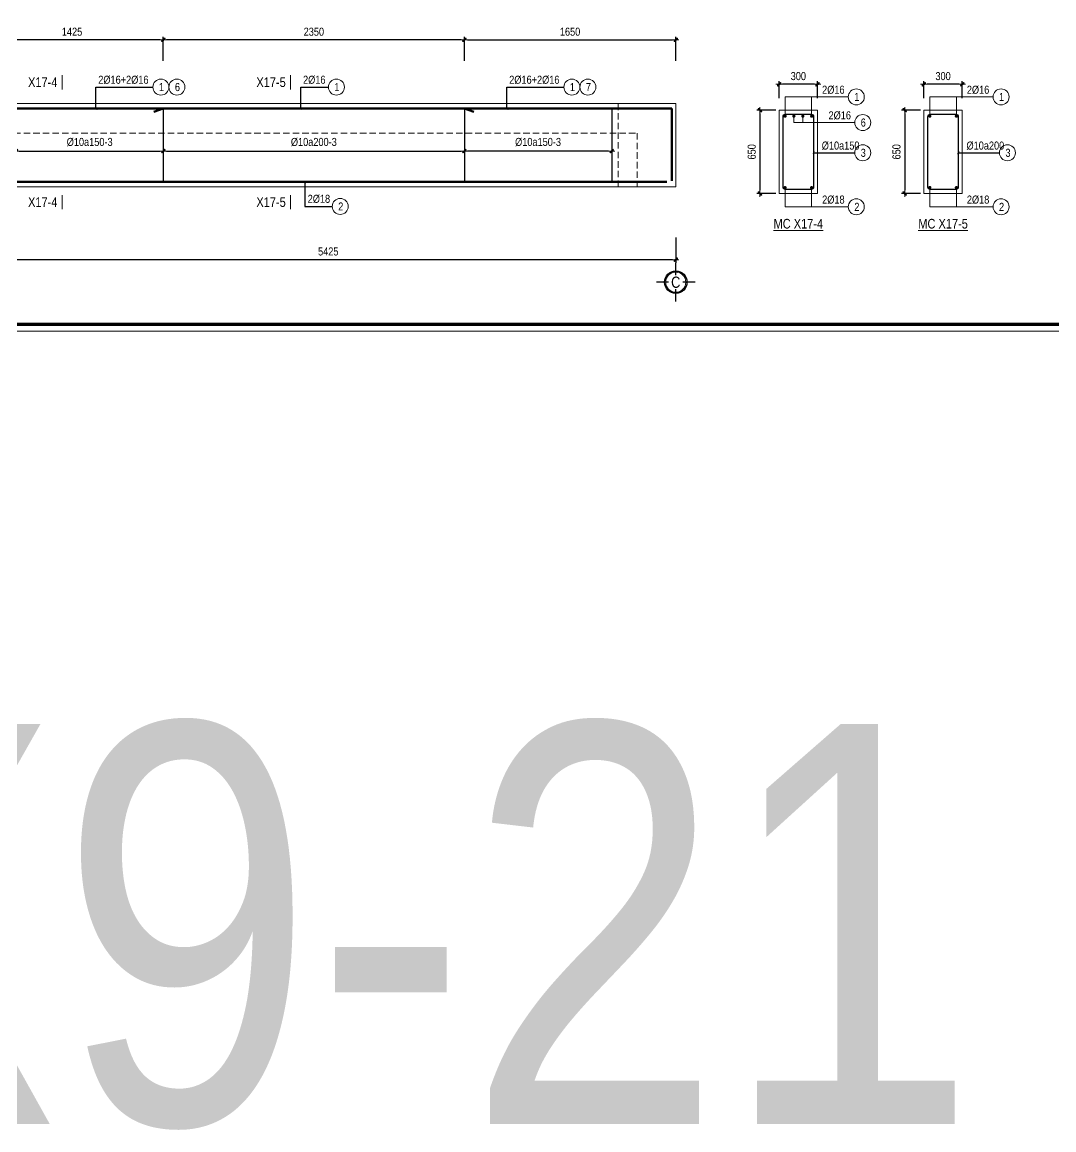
# Model space of a CAD drawing. Header units: millimetres. Extents: x 397144 to 8960116, y 345581 to 674207.
# Drawn here: x 4941607 to 4949661, y 642655 to 651302 of the extents above; entities that cross this region are included whole.
import ezdxf
from ezdxf.enums import TextEntityAlignment as Align

# ---------------------------------------------------------------- set-up
doc = ezdxf.new("R2010")
doc.units = ezdxf.units.MM
doc.header["$PDSIZE"] = -10
doc.linetypes.add('HIDDEN', pattern=[0.375, 0.25, -0.125])
doc.layers.get('0').update_dxf_attribs({"linetype": 'CONTINUOUS'})
doc.layers.get('Defpoints').update_dxf_attribs({"color": 12, "linetype": 'CONTINUOUS'})
for name, color, linetype, lineweight in [('2', 2, 'CONTINUOUS', 20), ('CDAI', 8, 'CONTINUOUS', 30), ('CTHEP', 2, 'CONTINUOUS', 50), ('DBAO', 3, 'CONTINUOUS', 20), ('DGIONG', 4, 'CONTINUOUS', 13), ('KTH', 150, 'CONTINUOUS', 5), ('Net khuat', 8, 'HIDDEN', 13), ('STICK', 1, 'CONTINUOUS', 9), ('TEXT', 7, 'CONTINUOUS', 15)]:
    doc.layers.add(name, color=color, linetype=linetype, lineweight=lineweight)
doc.layers.add('8', color=8, linetype='CONTINUOUS')
doc.styles.add('HELVECONDENSE', font='VHELVCN_0.TTF')
doc.styles.add('Star-HelCon', font='VHELVCN_0.TTF')
doc.styles.add('TTP-HelCon', font='VHELVCN_0.TTF')
doc.styles.add('VNI-HELVE-CONDENSE', font='VHELVCN_0.TTF')
doc.dimstyles.new('kc-25', dxfattribs={"dimtxt": 62.5, "dimasz": 20, "dimexe": 20, "dimexo": 50, "dimgap": 25, "dimtad": 3, "dimdec": 0, "dimzin": 0, "dimdsep": 46, "dimtxsty": 'VNI-HELVE-CONDENSE', "dimblk": 'DIM', "dimcen": 2.5, "dimclrd": 256, "dimclre": 154, "dimclrt": 7, "dimaunit": 1, "dimadec": 0, "dimazin": 0, "dimtfac": 1, "dimtdec": 0, "dimtix": 1, "dimtmove": 0, "dimatfit": 3, "dimldrblk": 'DOT', "dimfxl": 1, "dimtolj": 1, "dimtzin": 0, "dimarcsym": 0})
doc.dimstyles.new('TTP-25', dxfattribs={"dimscale": 25, "dimtxt": 2.5, "dimasz": 1, "dimexe": 1, "dimexo": 1, "dimgap": 0.09, "dimtad": 0, "dimdec": 4, "dimrnd": 5, "dimzin": 9, "dimdsep": 46, "dimtxsty": 'TTP-HelCon', "dimblk": 'Stick1', "dimcen": 0.09, "dimdle": 1.5, "dimclrd": 256, "dimclre": 256, "dimclrt": 7, "dimadec": 0, "dimazin": 0, "dimtfac": 1, "dimtdec": 4, "dimtmove": 0, "dimatfit": 3, "dimldrblk": '_ArchTick1', "dimfxl": 1, "dimtvp": 1, "dimtolj": 1, "dimtzin": 0, "dimarcsym": 0})

# ---------------------------------------------------------------- blocks, each defined once
blk = doc.blocks.new('Stick1')
at = {"layer": 'STICK'}
h = blk.add_hatch(color=256, dxfattribs=at)
edge = h.paths.add_edge_path()
edge.add_line((0.3, 0.5), (-0.5, -0.3))
edge.add_arc((-0.4, -0.4), 0.141, 135, 315)
edge.add_line((-0.3, -0.5), (0.5, 0.3))
edge.add_arc((0.4, 0.4), 0.141, 315, 495)
blk.add_line((1, 0), (-1, 0), dxfattribs=at)
blk.add_lwpolyline([(0.3, 0.5), (-0.5, -0.3, 1), (-0.3, -0.5), (0.5, 0.3, 1), (0.3, 0.5, 1)], format="xyb", dxfattribs=at)
blk = doc.blocks.new('*D55')
at = {"layer": 'Defpoints', "color": 0, "transparency": 16777216}
for p in [(4942709.4, 651163), (4942709.4, 650974), (4945059.4, 650974)]:
    blk.add_point(p, dxfattribs=at)
at = {"layer": 'KTH', "lineweight": -2, "transparency": 16777216}
for p, q in [((4942709.4, 650999), (4942709.4, 651188)), ((4945034.4, 651163), (4942734.4, 651163)), ((4945059.4, 650999), (4945059.4, 651188))]:
    blk.add_line(p, q, dxfattribs=at)
at = {"layer": 'KTH', "lineweight": -2, "transparency": 16777216, "xscale": 25, "yscale": 25, "zscale": 25, "rotation": 180}
blk.add_blockref('Stick1', (4942709.4, 651163), dxfattribs=at)
at = {"layer": 'KTH', "lineweight": -2, "transparency": 16777216, "xscale": 25, "yscale": 25, "zscale": 25}
blk.add_blockref('Stick1', (4945059.4, 651163), dxfattribs=at)
at = {"layer": 'KTH', "color": 7, "transparency": 16777216, "insert": (4943884.4, 651226.8), "char_height": 62.5, "attachment_point": 5, "style": 'TTP-HelCon'}
blk.add_mtext('\\A1;2350', dxfattribs=at)
blk = doc.blocks.new('_ArchTick1')
at = {"color": 0, "const_width": 3.81}
blk.add_lwpolyline([(-12.7, -12.7), (12.7, 12.7)], dxfattribs=at)
blk = doc.blocks.new('*D57')
at = {"layer": 'Defpoints', "color": 0, "transparency": 16777216}
for p in [(4945059.4, 650369.6), (4946209.4, 650365.6), (4945059.4, 650295.6)]:
    blk.add_point(p, dxfattribs=at)
at = {"layer": 'KTH', "lineweight": -2, "transparency": 16777216}
for p, q in [((4945059.4, 650344.6), (4945059.4, 650270.6)), ((4946184.4, 650295.6), (4945084.4, 650295.6)), ((4946209.4, 650340.6), (4946209.4, 650270.6))]:
    blk.add_line(p, q, dxfattribs=at)
at = {"layer": 'KTH', "lineweight": -2, "transparency": 16777216, "xscale": 25, "yscale": 25, "zscale": 25, "rotation": 180}
blk.add_blockref('Stick1', (4945059.4, 650295.6), dxfattribs=at)
at = {"layer": 'KTH', "lineweight": -2, "transparency": 16777216, "xscale": 25, "yscale": 25, "zscale": 25}
blk.add_blockref('Stick1', (4946209.4, 650295.6), dxfattribs=at)
at = {"layer": 'KTH', "color": 7, "transparency": 16777216, "insert": (4945634.4, 650365.5), "char_height": 62.5, "attachment_point": 5, "style": 'TTP-HelCon'}
blk.add_mtext('\\A1;Þ10a150-3', dxfattribs=at)
blk = doc.blocks.new('*D58')
at = {"layer": 'Defpoints', "color": 0, "transparency": 16777216}
for p in [(4942709.4, 650369.6), (4945059.4, 650369.6), (4945059.4, 650295.6)]:
    blk.add_point(p, dxfattribs=at)
at = {"layer": 'KTH', "lineweight": -2, "transparency": 16777216}
for p, q in [((4942709.4, 650344.6), (4942709.4, 650270.6)), ((4945059.4, 650344.6), (4945059.4, 650270.6)), ((4942734.4, 650295.6), (4945034.4, 650295.6))]:
    blk.add_line(p, q, dxfattribs=at)
at = {"layer": 'KTH', "lineweight": -2, "transparency": 16777216, "xscale": 25, "yscale": 25, "zscale": 25, "rotation": 180}
blk.add_blockref('Stick1', (4942709.4, 650295.6), dxfattribs=at)
at = {"layer": 'KTH', "lineweight": -2, "transparency": 16777216, "xscale": 25, "yscale": 25, "zscale": 25}
blk.add_blockref('Stick1', (4945059.4, 650295.6), dxfattribs=at)
at = {"layer": 'KTH', "color": 7, "transparency": 16777216, "insert": (4943884.4, 650365.5), "char_height": 62.5, "attachment_point": 5, "style": 'TTP-HelCon'}
blk.add_mtext('\\A1;Þ10a200-3', dxfattribs=at)
blk = doc.blocks.new('DIM')
h = blk.add_hatch(color=1)
h.paths.add_polyline_path([(0.49, 0.29, 1), (0.29, 0.49), (-0.19, 0), (0.19, 0)])
h.paths.add_polyline_path([(0.19, 0), (-0.19, 0), (-0.49, -0.29, 1), (-0.29, -0.49)])
at = {"color": 9}
for p, q in [((-0.19, 0), (-1.5, 0)), ((0.19, 0), (1.5, 0))]:
    blk.add_line(p, q, dxfattribs=at)
at = {"color": 1}
for p, q in [((-0.49, -0.29), (0.29, 0.49)), ((-0.29, -0.49), (0.49, 0.29)), ((-0.19, 0), (0.19, 0))]:
    blk.add_line(p, q, dxfattribs=at)
blk.add_arc((-0.39, -0.39), 0.138, 135, 315, dxfattribs=at)
blk = doc.blocks.new('*D60')
at = {"layer": 'Defpoints', "color": 0, "transparency": 16777216}
for p in [(4946709.4, 651163), (4945059.4, 650974), (4946709.4, 650974)]:
    blk.add_point(p, dxfattribs=at)
at = {"layer": 'KTH', "lineweight": -2, "transparency": 16777216}
for p, q in [((4945059.4, 650999), (4945059.4, 651188)), ((4945084.4, 651163), (4946684.4, 651163)), ((4946709.4, 650999), (4946709.4, 651188))]:
    blk.add_line(p, q, dxfattribs=at)
at = {"layer": 'KTH', "lineweight": -2, "transparency": 16777216, "xscale": 25, "yscale": 25, "zscale": 25, "rotation": 180}
blk.add_blockref('Stick1', (4945059.4, 651163), dxfattribs=at)
at = {"layer": 'KTH', "lineweight": -2, "transparency": 16777216, "xscale": 25, "yscale": 25, "zscale": 25}
blk.add_blockref('Stick1', (4946709.4, 651163), dxfattribs=at)
at = {"layer": 'KTH', "color": 7, "transparency": 16777216, "insert": (4945884.4, 651226.8), "char_height": 62.5, "attachment_point": 5, "style": 'TTP-HelCon'}
blk.add_mtext('\\A1;1650', dxfattribs=at)
blk = doc.blocks.new('*D61')
at = {"layer": 'Defpoints', "color": 0, "transparency": 16777216}
for p in [(4941559.4, 650365.6), (4942709.4, 650369.6), (4942709.4, 650295.6)]:
    blk.add_point(p, dxfattribs=at)
at = {"layer": 'KTH', "lineweight": -2, "transparency": 16777216}
for p, q in [((4942709.4, 650344.6), (4942709.4, 650270.6)), ((4941559.4, 650340.6), (4941559.4, 650270.6)), ((4941584.4, 650295.6), (4942684.4, 650295.6))]:
    blk.add_line(p, q, dxfattribs=at)
at = {"layer": 'KTH', "lineweight": -2, "transparency": 16777216, "xscale": 25, "yscale": 25, "zscale": 25, "rotation": 180}
blk.add_blockref('Stick1', (4941559.4, 650295.6), dxfattribs=at)
at = {"layer": 'KTH', "lineweight": -2, "transparency": 16777216, "xscale": 25, "yscale": 25, "zscale": 25}
blk.add_blockref('Stick1', (4942709.4, 650295.6), dxfattribs=at)
at = {"layer": 'KTH', "color": 7, "transparency": 16777216, "insert": (4942134.4, 650365.5), "char_height": 62.5, "attachment_point": 5, "style": 'TTP-HelCon'}
blk.add_mtext('\\A1;Þ10a150-3', dxfattribs=at)
blk = doc.blocks.new('*D62')
at = {"layer": 'Defpoints', "color": 0, "transparency": 16777216}
for p in [(4941284.4, 651163), (4941284.4, 650974), (4942709.4, 650974)]:
    blk.add_point(p, dxfattribs=at)
at = {"layer": 'KTH', "lineweight": -2, "transparency": 16777216}
for p, q in [((4941284.4, 650999), (4941284.4, 651188)), ((4942684.4, 651163), (4941309.4, 651163)), ((4942709.4, 650999), (4942709.4, 651188))]:
    blk.add_line(p, q, dxfattribs=at)
at = {"layer": 'KTH', "lineweight": -2, "transparency": 16777216, "xscale": 25, "yscale": 25, "zscale": 25, "rotation": 180}
blk.add_blockref('Stick1', (4941284.4, 651163), dxfattribs=at)
at = {"layer": 'KTH', "lineweight": -2, "transparency": 16777216, "xscale": 25, "yscale": 25, "zscale": 25}
blk.add_blockref('Stick1', (4942709.4, 651163), dxfattribs=at)
at = {"layer": 'KTH', "color": 7, "transparency": 16777216, "insert": (4941996.9, 651226.8), "char_height": 62.5, "attachment_point": 5, "style": 'TTP-HelCon'}
blk.add_mtext('\\A1;1425', dxfattribs=at)
blk = doc.blocks.new('*D67')
at = {"layer": 'Defpoints', "color": 0, "transparency": 16777216}
for p in [(4941284.4, 649645.6), (4946709.4, 649645.6), (4941284.4, 649447.6)]:
    blk.add_point(p, dxfattribs=at)
at = {"layer": 'KTH', "lineweight": -2, "transparency": 16777216}
for p, q in [((4941284.4, 649620.6), (4941284.4, 649422.6)), ((4946709.4, 649620.6), (4946709.4, 649422.6)), ((4946684.4, 649447.6), (4941309.4, 649447.6))]:
    blk.add_line(p, q, dxfattribs=at)
at = {"layer": 'KTH', "lineweight": -2, "transparency": 16777216, "xscale": 25, "yscale": 25, "zscale": 25, "rotation": 180}
blk.add_blockref('Stick1', (4941284.4, 649447.6), dxfattribs=at)
at = {"layer": 'KTH', "lineweight": -2, "transparency": 16777216, "xscale": 25, "yscale": 25, "zscale": 25}
blk.add_blockref('Stick1', (4946709.4, 649447.6), dxfattribs=at)
at = {"layer": 'KTH', "color": 7, "transparency": 16777216, "insert": (4943996.9, 649511.4), "char_height": 62.5, "attachment_point": 5, "style": 'TTP-HelCon'}
blk.add_mtext('\\A1;5425', dxfattribs=at)
blk = doc.blocks.new('*D90')
at = {"layer": 'Defpoints', "color": 0, "ltscale": 500, "transparency": 16777216}
for p in [(4948646, 650816.4), (4948646, 650683.2), (4948946, 650683.2)]:
    blk.add_point(p, dxfattribs=at)
at = {"layer": 'KTH', "lineweight": -2, "ltscale": 500, "transparency": 16777216}
for p, q in [((4948646, 650708.2), (4948646, 650841.4)), ((4948921, 650816.4), (4948671, 650816.4)), ((4948946, 650708.2), (4948946, 650841.4))]:
    blk.add_line(p, q, dxfattribs=at)
at = {"layer": 'KTH', "lineweight": -2, "ltscale": 500, "transparency": 16777216, "xscale": 25, "yscale": 25, "zscale": 25, "rotation": 180}
blk.add_blockref('Stick1', (4948646, 650816.4), dxfattribs=at)
at = {"layer": 'KTH', "lineweight": -2, "ltscale": 500, "transparency": 16777216, "xscale": 25, "yscale": 25, "zscale": 25}
blk.add_blockref('Stick1', (4948946, 650816.4), dxfattribs=at)
at = {"layer": 'KTH', "color": 7, "ltscale": 500, "transparency": 16777216, "insert": (4948796, 650880.3), "char_height": 62.5, "attachment_point": 5, "style": 'TTP-HelCon'}
blk.add_mtext('\\A1;300', dxfattribs=at)
blk = doc.blocks.new('*D91')
at = {"layer": 'Defpoints', "color": 0, "ltscale": 500, "transparency": 16777216}
for p in [(4948646, 650614.2), (4948496.2, 649964.2), (4948646, 649964.2)]:
    blk.add_point(p, dxfattribs=at)
at = {"layer": 'KTH', "lineweight": -2, "ltscale": 500, "transparency": 16777216}
for p, q in [((4948621, 650614.2), (4948471.2, 650614.2)), ((4948496.2, 650589.2), (4948496.2, 649989.2)), ((4948621, 649964.2), (4948471.2, 649964.2))]:
    blk.add_line(p, q, dxfattribs=at)
at = {"layer": 'KTH', "lineweight": -2, "ltscale": 500, "transparency": 16777216, "xscale": 25, "yscale": 25, "zscale": 25}
for p, rotation in [((4948496.2, 650614.2), 90), ((4948496.2, 649964.2), 270)]:
    blk.add_blockref('Stick1', p, dxfattribs=dict(at, rotation=rotation))
at = {"layer": 'KTH', "color": 7, "ltscale": 500, "transparency": 16777216, "insert": (4948432.4, 650289.2), "char_height": 62.5, "attachment_point": 5, "rotation": 90, "style": 'TTP-HelCon'}
blk.add_mtext('\\A1;650', dxfattribs=at)
blk = doc.blocks.new('MC')
at = {"layer": 'CTHEP', "const_width": 10}
blk.add_lwpolyline([(0, 150), (0, 0)], dxfattribs=at)
at = {"layer": 'TEXT', "style": 'TTP-HelCon'}
blk.add_attdef('A', text='', height=100, dxfattribs=at).set_placement((-50, 26), align=Align.RIGHT)
blk = doc.blocks.new('*D274')
at = {"layer": 'Defpoints', "color": 0, "ltscale": 500, "transparency": 16777216}
for p in [(4947516.3, 650816.4), (4947516.3, 650683.2), (4947816.3, 650683.2)]:
    blk.add_point(p, dxfattribs=at)
at = {"layer": 'KTH', "lineweight": -2, "ltscale": 500, "transparency": 16777216}
for p, q in [((4947516.3, 650708.2), (4947516.3, 650841.4)), ((4947791.3, 650816.4), (4947541.3, 650816.4)), ((4947816.3, 650708.2), (4947816.3, 650841.4))]:
    blk.add_line(p, q, dxfattribs=at)
at = {"layer": 'KTH', "lineweight": -2, "ltscale": 500, "transparency": 16777216, "xscale": 25, "yscale": 25, "zscale": 25, "rotation": 180}
blk.add_blockref('Stick1', (4947516.3, 650816.4), dxfattribs=at)
at = {"layer": 'KTH', "lineweight": -2, "ltscale": 500, "transparency": 16777216, "xscale": 25, "yscale": 25, "zscale": 25}
blk.add_blockref('Stick1', (4947816.3, 650816.4), dxfattribs=at)
at = {"layer": 'KTH', "color": 7, "ltscale": 500, "transparency": 16777216, "insert": (4947666.3, 650880.3), "char_height": 62.5, "attachment_point": 5, "style": 'TTP-HelCon'}
blk.add_mtext('\\A1;300', dxfattribs=at)
blk = doc.blocks.new('*D275')
at = {"layer": 'Defpoints', "color": 0, "ltscale": 500, "transparency": 16777216}
for p in [(4947516.3, 650614.2), (4947366.5, 649964.2), (4947516.3, 649964.2)]:
    blk.add_point(p, dxfattribs=at)
at = {"layer": 'KTH', "lineweight": -2, "ltscale": 500, "transparency": 16777216}
for p, q in [((4947491.3, 650614.2), (4947341.5, 650614.2)), ((4947366.5, 650589.2), (4947366.5, 649989.2)), ((4947491.3, 649964.2), (4947341.5, 649964.2))]:
    blk.add_line(p, q, dxfattribs=at)
at = {"layer": 'KTH', "lineweight": -2, "ltscale": 500, "transparency": 16777216, "xscale": 25, "yscale": 25, "zscale": 25}
for p, rotation in [((4947366.5, 650614.2), 90), ((4947366.5, 649964.2), 270)]:
    blk.add_blockref('Stick1', p, dxfattribs=dict(at, rotation=rotation))
at = {"layer": 'KTH', "color": 7, "ltscale": 500, "transparency": 16777216, "insert": (4947302.6, 650289.2), "char_height": 62.5, "attachment_point": 5, "rotation": 90, "style": 'TTP-HelCon'}
blk.add_mtext('\\A1;650', dxfattribs=at)
blk = doc.blocks.new('CHG_XX_Khung ten')
blk.add_lwpolyline([(15, 579), (826, 579), (826, 15), (15, 15)], close=True)
at = {"color": 4, "linetype": 'Continuous', "const_width": 1}
blk.add_lwpolyline([(17, 577), (824, 577), (824, 17), (17, 17)], close=True, dxfattribs=at)
blk = doc.blocks.new('dau truc')
blk.add_circle((0, 0), 180)
at = {"layer": '8'}
for p, q in [((0, 127), (0, 345)), ((-127, 0), (-345, 0)), ((345, 0), (127, 0)), ((0, -345), (0, -127))]:
    blk.add_line(p, q, dxfattribs=at)
blk.add_circle((0, 0), 200, dxfattribs=at)
at = {"layer": 'TEXT', "style": 'HELVECONDENSE'}
blk.add_attdef('A', text='', height=233, dxfattribs=at).set_placement((0, 0), align=Align.MIDDLE)

msp = doc.modelspace()

# ---------------------------------------------------------------- linework, layer by layer
at = {"layer": 'CDAI', "ltscale": 52.5}
for p, q in [((4942709.37674, 650630.56774), (4942709.37674, 650050.56774)), ((4945059.37674, 650630.56774), (4945059.37674, 650050.56774)), ((4945059.37674, 650630.56774), (4945059.37674, 650050.56774)), ((4946209.37674, 650630.56774), (4946209.37674, 650050.56774))]:
    msp.add_line(p, q, dxfattribs=at)
at = {"layer": 'CDAI'}
for points in [[(4947566.31174, 650582.94771), (4947766.31174, 650582.94771, -0.4142135624), (4947785.06174, 650564.19771), (4947785.06174, 650014.19771, -0.4142135624), (4947766.31174, 649995.44771), (4947566.31174, 649995.44771, -0.4142135624), (4947547.56174, 650014.19771), (4947547.56174, 650564.19771, -0.4142135624)], [(4948696.03324, 650582.94771), (4948896.03324, 650582.94771, -0.4142135624), (4948914.78324, 650564.19771), (4948914.78324, 650014.19771, -0.4142135624), (4948896.03324, 649995.44771), (4948696.03324, 649995.44771, -0.4142135624), (4948677.28324, 650014.19771), (4948677.28324, 650564.19771, -0.4142135624)]]:
    msp.add_lwpolyline(points, format="xyb", close=True, dxfattribs=at)
at = {"layer": 'CTHEP'}
for p, q in [((4942634.37674, 650601.56774), (4942709.37674, 650626.56774)), ((4945134.37674, 650601.56774), (4945059.37674, 650626.56774)), ((4946679.37674, 650062.62471), (4946679.37674, 650626.56774))]:
    msp.add_line(p, q, dxfattribs=at)
for points in [[(4946679.37674, 650626.56774), (4933069.37674, 650626.56774)], [(4933069.37674, 650054.56774), (4946639.83768, 650054.56774)]]:
    msp.add_lwpolyline(points, dxfattribs=at)
at = {"layer": 'CTHEP', "const_width": 12.5}
for points in [[(4947556.31174, 650567.94771, 1), (4947568.81174, 650567.94771, 1)], [(4947625.47841, 650567.94771, 1), (4947637.97841, 650567.94771, 1)], [(4947694.64508, 650567.94771, 1), (4947707.14508, 650567.94771, 1)], [(4947763.81174, 650567.94771, 1), (4947776.31174, 650567.94771, 1)], [(4948686.03324, 650567.94771, 1), (4948698.53324, 650567.94771, 1)], [(4948893.53324, 650567.94771, 1), (4948906.03324, 650567.94771, 1)], [(4947556.31174, 650010.44771, 1), (4947568.81174, 650010.44771, 1)], [(4947763.81174, 650010.44771, 1), (4947776.31174, 650010.44771, 1)], [(4948686.03324, 650010.44771, 1), (4948698.53324, 650010.44771, 1)], [(4948893.53324, 650010.44771, 1), (4948906.03324, 650010.44771, 1)]]:
    msp.add_lwpolyline(points, format="xyb", close=True, dxfattribs=at)
at = {"layer": 'DBAO'}
msp.add_lwpolyline([(4941509.37674, 650665.56774), (4946709.37675, 650665.56774), (4946709.37675, 650015.56774), (4941509.37674, 650015.56774)], dxfattribs=at)
at = {"layer": 'DBAO', "flags": 128}
for points in [[(4947516.31174, 650614.19771), (4947816.31174, 650614.19771)], [(4947816.31174, 650614.19771), (4947816.31174, 649964.19771), (4947516.31174, 649964.19771), (4947516.31174, 650614.19771)], [(4948646.03324, 650614.19771), (4948946.03324, 650614.19771)], [(4948946.03324, 650614.19771), (4948946.03324, 649964.19771), (4948646.03324, 649964.19771), (4948646.03324, 650614.19771)]]:
    msp.add_lwpolyline(points, dxfattribs=at)
at = {"layer": 'DGIONG'}
for p, q in [((4947562.56174, 650567.94771), (4947562.56174, 650717.94771)), ((4947562.56174, 650717.94771), (4948056.31174, 650717.94771)), ((4947770.06174, 650567.94771), (4947770.06174, 650717.94771)), ((4948692.28324, 650567.94771), (4948692.28324, 650717.94771)), ((4948692.28324, 650717.94771), (4949186.03324, 650717.94771)), ((4948899.78324, 650567.94771), (4948899.78324, 650717.94771)), ((4947631.72841, 650567.94771), (4947631.72841, 650517.94771)), ((4947631.72841, 650517.94771), (4948106.31174, 650517.94771)), ((4947700.89508, 650567.94771), (4947700.89508, 650517.94771)), ((4947562.56174, 649860.44771), (4947562.56174, 650010.44771)), ((4947770.06174, 649860.44771), (4947770.06174, 650010.44771)), ((4948692.28324, 649860.44771), (4948692.28324, 650010.44771)), ((4948899.78324, 649860.44771), (4948899.78324, 650010.44771)), ((4947562.56174, 649860.44771), (4948056.31174, 649860.44771)), ((4948692.28324, 649860.44771), (4949186.03324, 649860.44771))]:
    msp.add_line(p, q, dxfattribs=at)
for centre in [(4942690.63011, 650795.07685), (4942815.63011, 650795.07685), (4944060.25669, 650795.07685), (4945898.43238, 650795.07685), (4946023.43238, 650795.07685), (4948118.81174, 650717.94771), (4949248.53324, 650717.94771), (4948168.81174, 650517.94771), (4948168.77376, 650282.04975), (4949298.49526, 650282.04975), (4944090.11778, 649863.52348), (4948118.81174, 649860.44771), (4949248.53324, 649860.44771)]:
    msp.add_circle(centre, 62.5, dxfattribs=at)
at = {"layer": 'Net khuat', "ltscale": 200}
for q in [(4946259.37674, 650015.56774), (4946709.37675, 650665.56774)]:
    msp.add_line((4946259.37674, 650665.56774), q, dxfattribs=at)
msp.add_lwpolyline([(4933069.37674, 650435.56774), (4946409.37675, 650435.56774), (4946409.37675, 650015.56774), (4946409.37675, 650015.56774), (4946709.37675, 650015.56774)], dxfattribs=at)

# ---------------------------------------------------------------- block references
at = {"xscale": 0.75, "yscale": 0.75, "zscale": 0.75}
for p in [(4941920.37674, 650775.96614), (4941920.37674, 649840.18656)]:
    msp.add_blockref('MC', p, dxfattribs=at).add_auto_attribs({'A': 'X17-4'})

# ---------------------------------------------------------------- texts
at = {"layer": 'TEXT', "style": 'TTP-HelCon'}
for s, p in [('2Þ16+2Þ16', (4942201.62809, 650820.9298)), ('2Þ16', (4943800.1328, 650820.9298)), ('2Þ16+2Þ16', (4945409.43036, 650820.9298)), ('2Þ16', (4947851.77008, 650742.94771)), ('2Þ16', (4948981.49157, 650742.94771)), ('2Þ16', (4947901.77008, 650542.94771)), ('Þ10a150', (4947848.99595, 650307.04975)), ('Þ10a200', (4948978.71745, 650307.04975)), ('2Þ18', (4943836.30992, 649891.42054)), ('2Þ18', (4947852.03542, 649885.44771)), ('2Þ18', (4948981.75691, 649885.44771))]:
    msp.add_text(s, height=62.5, dxfattribs=at).set_placement(p)
at = {"layer": 'TEXT', "style": 'Star-HelCon'}
for s, p in [('1', (4942694.79677, 650795.07685)), ('6', (4942819.79677, 650795.07685)), ('1', (4944064.42335, 650795.07685)), ('1', (4945902.59905, 650795.07685)), ('7', (4946027.59905, 650795.07685)), ('1', (4948122.97841, 650717.94771)), ('1', (4949252.69991, 650717.94771)), ('6', (4948172.97841, 650517.94771)), ('3', (4948172.94043, 650282.04975)), ('3', (4949302.66192, 650282.04975)), ('2', (4944094.28445, 649863.52348)), ('2', (4948122.97841, 649860.44771)), ('2', (4949252.69991, 649860.44771))]:
    msp.add_text(s, height=62.5, dxfattribs=at).set_placement(p, align=Align.MIDDLE)
at = {"layer": 'TEXT', "style": 'TTP-HelCon'}
for s, p in [('%%UMC X17-4', (4947666.31174, 649690.90418)), ('%%UMC X17-5', (4948796.03324, 649690.90418))]:
    msp.add_text(s, height=75, dxfattribs=at).set_placement(p, align=Align.CENTER)
at = {"layer": 'TEXT', "color": 1, "style": 'TTP-HelCon'}
msp.add_text(' 16 X9-21', height=3125, dxfattribs=at).set_placement((4933538.89495, 642699.06891))

# ---------------------------------------------------------------- dimensions: what is measured, and where the dimension line sits
at = {"layer": 'KTH'}
for base, p1, p2, picture, middle in [((4941284.37674, 651162.96208), (4942709.37674, 650973.96208), (4941284.37674, 650973.96208), '*D62', (4941996.87674, 651226.79542)), ((4942709.37674, 651162.96208), (4945059.37674, 650973.96208), (4942709.37674, 650973.96208), '*D55', (4943884.37674, 651226.79542)), ((4941284.37674, 649447.58987), (4946709.37675, 649645.56774), (4941284.37674, 649645.56774), '*D67', (4943996.87674, 649511.42321))]:
    dim = msp.add_linear_dim(base=base, p1=p1, p2=p2, dimstyle='TTP-25', override={"dimtmove": 1}, dxfattribs=at)
    dim.commit()
    dim.dimension.update_dxf_attribs({"geometry": picture, "text_midpoint": middle})
dim = msp.add_linear_dim(base=(4946709.37674, 651162.96208), p1=(4945059.37674, 650973.96208), p2=(4946709.37674, 650973.96208), angle=180, dimstyle='TTP-25', override={"dimtmove": 1}, dxfattribs=at)
dim.commit()
dim.dimension.update_dxf_attribs({"geometry": '*D60', "text_midpoint": (4945884.37674, 651226.79542)})
at = {"layer": 'KTH', "ltscale": 500}
for base, p1, p2, picture, middle in [((4947516.31174, 650816.44771), (4947816.31174, 650683.20966), (4947516.31174, 650683.20966), '*D274', (4947666.31174, 650880.28105)), ((4948646.03324, 650816.44771), (4948946.03324, 650683.20966), (4948646.03324, 650683.20966), '*D90', (4948796.03324, 650880.28105))]:
    dim = msp.add_linear_dim(base=base, p1=p1, p2=p2, dimstyle='TTP-25', override={"dimtxsty": 'TTP-HelCon'}, dxfattribs=at)
    dim.commit()
    dim.dimension.update_dxf_attribs({"geometry": picture, "text_midpoint": middle})
for base, p1, p2, picture, middle in [((4947366.47893, 649964.19771), (4947516.31174, 650614.19771), (4947516.31174, 649964.19771), '*D275', (4947302.6456, 650289.19771)), ((4948496.20043, 649964.19771), (4948646.03324, 650614.19771), (4948646.03324, 649964.19771), '*D91', (4948432.36709, 650289.19771))]:
    dim = msp.add_linear_dim(base=base, p1=p1, p2=p2, angle=90, dimstyle='TTP-25', override={"dimtxsty": 'TTP-HelCon'}, dxfattribs=at)
    dim.commit()
    dim.dimension.update_dxf_attribs({"geometry": picture, "text_midpoint": middle})
at = {"layer": 'KTH'}
for base, p1, p2, text, picture, middle in [((4942709.37674, 650295.55456), (4941559.37674, 650365.56774), (4942709.37674, 650369.55457), 'Þ10a150-3', '*D61', (4942134.37674, 650365.47123)), ((4945059.37674, 650295.55456), (4942709.37674, 650369.55457), (4945059.37674, 650369.55457), 'Þ10a200-3', '*D58', (4943884.37674, 650365.47123))]:
    dim = msp.add_linear_dim(base=base, p1=p1, p2=p2, text=text, dimstyle='TTP-25', override={"dimtmove": 1}, dxfattribs=at)
    dim.commit()
    dim.dimension.update_dxf_attribs({"geometry": picture, "text_midpoint": middle})
dim = msp.add_linear_dim(base=(4945059.37674, 650295.55456), p1=(4946209.37674, 650365.56774), p2=(4945059.37674, 650369.55457), angle=180, text='Þ10a150-3', dimstyle='TTP-25', override={"dimtmove": 1}, dxfattribs=at)
dim.commit()
dim.dimension.update_dxf_attribs({"geometry": '*D57', "text_midpoint": (4945634.37674, 650365.47123)})

# ---------------------------------------------------------------- leaders
at = {"layer": 'DGIONG'}
for points in [[(4942183.11632, 650626.56774), (4942183.11605, 650795.07685), (4942628.13011, 650795.07685)], [(4943781.62103, 650626.56774), (4943781.62077, 650795.07685), (4943997.75669, 650795.07685)], [(4945390.91859, 650626.56774), (4945390.91833, 650795.07685), (4945835.93238, 650795.07685)], [(4947785.06174, 650282.04975), (4948106.27376, 650282.04975)], [(4948914.78324, 650282.04975), (4949235.99526, 650282.04975)], [(4943813.29815, 650050.56774), (4943813.29788, 649863.52348), (4944027.61778, 649863.52348)]]:
    msp.add_leader(points, dimstyle='kc-25', override={"dimtad": 0, "dimldrblk": 'ArchTick', "dimfxl": 100, "dimarcsym": 1}, dxfattribs=at)

# ---------------------------------------------------------------- next in the draw order: block references
at = {"layer": 'KTH', "ltscale": 0.8, "xscale": 25.92478421702978, "yscale": 25.92478421702978, "zscale": 25.92478421702978}
msp.add_blockref('CHG_XX_Khung ten', (4931850.59969, 648501.85593), dxfattribs=at)

# ---------------------------------------------------------------- next in the draw order: block references
at = {"xscale": 0.75, "yscale": 0.75, "zscale": 0.75}
for p in [(4943702.5856, 650775.96614), (4943702.5856, 649840.18656)]:
    msp.add_blockref('MC', p, dxfattribs=at).add_auto_attribs({'A': 'X17-5'})
at = {"layer": '2', "ltscale": 300}
ref = msp.add_blockref('dau truc', (4946709.37675, 649271.72534), dxfattribs=dict(at, xscale=0.4367131292819977, yscale=0.4367131292819977, zscale=0.4367131292819977))
ref.add_attrib('A', 'C', dxfattribs={"layer": 'TEXT', "height": 87.5, "style": 'HELVECONDENSE'}).set_placement((4946709.37675, 649271.72534), align=Align.MIDDLE)

doc.saveas('drawing.dxf')
